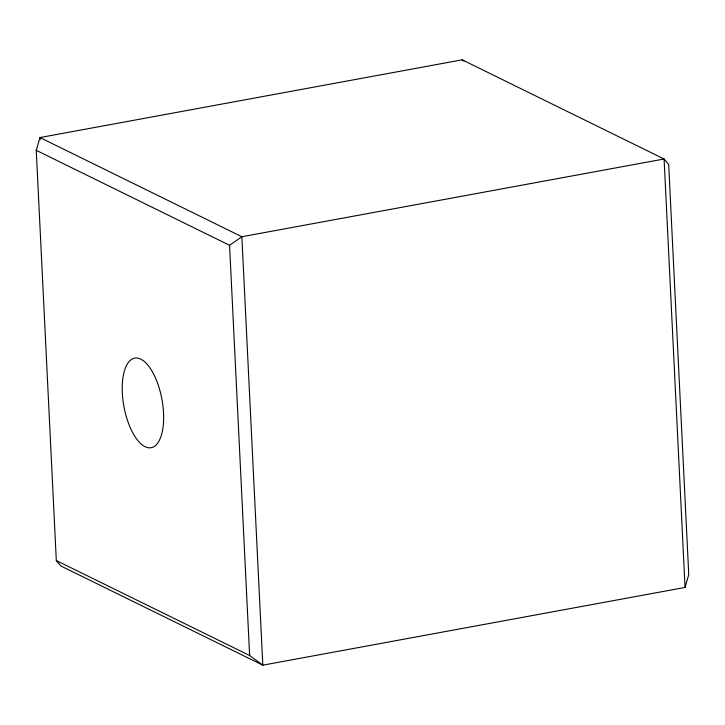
<?xml version="1.0" encoding="UTF-8"?>
<svg xmlns="http://www.w3.org/2000/svg" width="725" height="725" viewBox="0 0 725 725"><rect width="100%" height="100%" fill="white"/><g stroke="black" fill="none" stroke-linecap="round" stroke-linejoin="round"><path stroke-width="1.09" d="M36.25 150.338L39.957 137.56L462.188 59.831L664.091 159.002L668.686 164.448L688.75 574.662L685.043 587.44L262.812 665.169L60.909 565.998L56.314 560.552L36.25 150.338L229.562 245.286L241.86 236.731L664.091 159.002L685.043 587.44M56.314 560.552L249.627 655.5L262.812 665.169L241.86 236.731L39.957 137.56L40.065 139.825M462.188 59.831L463.946 61.117M229.562 245.286L249.627 655.5M122.471 381.812A45.53 19.339 79.6 0 0 150.347 447.805A45.53 19.339 79.6 0 0 156.002 379.139A45.53 19.339 79.6 0 0 122.471 381.812"/></g></svg>
